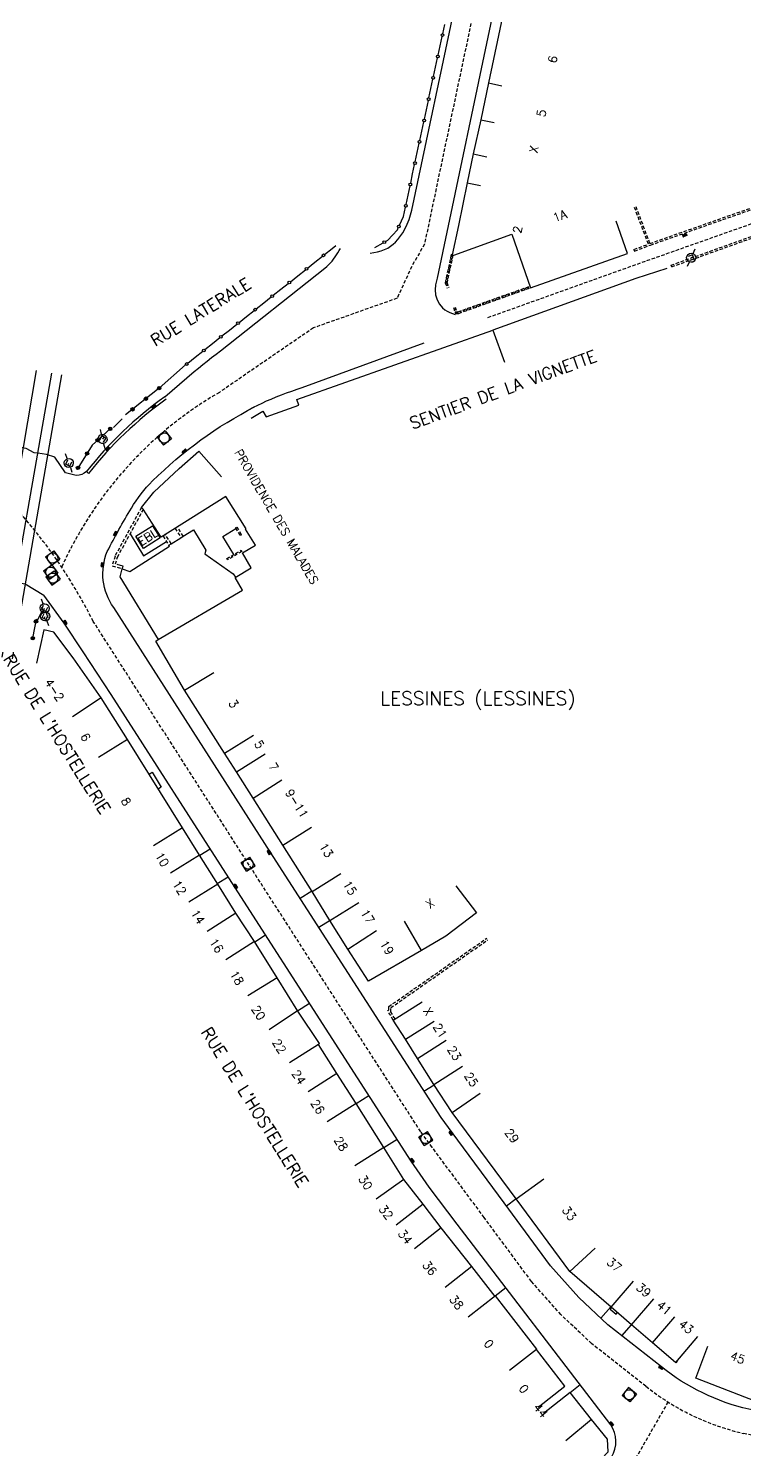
# Model space of a CAD drawing. Header units: millimetres. Extents: x 111999 to 113000, y 155000 to 156001.
# Drawn here: x 112403.2 to 112508.1, y 155653.7 to 155861.9 of the extents above; entities that cross this region are included whole.
import ezdxf
from ezdxf.enums import TextEntityAlignment as Align

# ---------------------------------------------------------------- set-up
doc = ezdxf.new("R2010")
doc.units = ezdxf.units.MM
doc.linetypes.add('DASHED', pattern=[0.75, 0.5, -0.25])
doc.layers.get('0').update_dxf_attribs({"linetype": 'CONTINUOUS'})
for name, color, linetype in [('W0001', 6, 'DASHED'), ('W0008', 7, 'CONTINUOUS'), ('W0100', 7, 'CONTINUOUS'), ('W0105', 7, 'CONTINUOUS'), ('W0112', 1, 'DASHED'), ('W0322', 7, 'CONTINUOUS'), ('W0334', 7, 'CONTINUOUS'), ('W0400', 7, 'CONTINUOUS'), ('W0420', 7, 'CONTINUOUS'), ('W0471', 7, 'CONTINUOUS'), ('W0700', 7, 'CONTINUOUS'), ('W0980', 7, 'CONTINUOUS'), ('W0984', 7, 'CONTINUOUS'), ('W0989', 7, 'CONTINUOUS'), ('W0991', 7, 'CONTINUOUS'), ('W1102', 7, 'CONTINUOUS')]:
    doc.layers.add(name, color=color, linetype=linetype)
doc.styles.get("Standard").update_dxf_attribs({"font": 'romans.shx', "width": 0.85})

# ---------------------------------------------------------------- blocks, each defined once
blk = doc.blocks.new('t322o')
at = {"color": 0, "linetype": 'Continuous'}
for radius in [0.25, 0.15]:
    blk.add_circle((0, 0), radius, dxfattribs=at)
blk = doc.blocks.new('T471')
for p, q in [((-0.333334, 0.333334), (-0.333334, -0.333334)), ((-0.333334, 0.333334), (0.333334, 0.333334)), ((-0.333334, 0), (0, 0)), ((0.500001, 0.500001), (1.000002, 1.000002)), ((-0.500001, -0.500001), (-1.000002, -1.000002)), ((-0.333334, -0.333334), (0.333334, -0.333334))]:
    blk.add_line(p, q)
blk.add_ellipse((0, 0), major_axis=(0.471405, 0.471405), ratio=1, start_param=5.4977871438, end_param=11.780972451)
blk = doc.blocks.new('T400')
for p, q in [((-0.15, 0.3), (0.15, 0.3)), ((-0.15, -0.25), (-0.15, 0.3)), ((-0.15, 0.15), (0.15, 0.15)), ((-0.15, 0), (0.15, 0)), ((0.15, 0.3), (0.15, -0.25)), ((-0.15, -0.15), (0.15, -0.15)), ((-0.15, -0.25), (-0.15, -0.3)), ((-0.15, -0.3), (0.15, -0.3)), ((0.15, -0.3), (0.15, -0.25))]:
    blk.add_line(p, q)
blk = doc.blocks.new('T420')
for p, q in [((0.75, 0.75), (-0.75, 0.75)), ((-0.75, 0.75), (-0.75, -0.75)), ((0.75, 0.75), (0.75, -0.75)), ((0.75, -0.75), (-0.75, -0.75))]:
    blk.add_line(p, q)
blk.add_ellipse((0, 0), major_axis=(-0.53, 0.53), ratio=1, start_param=3.926991, end_param=10.210176)

msp = doc.modelspace()

# ---------------------------------------------------------------- linework, layer by layer
at = {"layer": 'W0001'}
for p, q in [((112470.04, 155872.18), (112461.22, 155830.29)), ((112461.22, 155830.29), (112459.35, 155827.03)), ((112459.35, 155827.03), (112457.21, 155822.36)), ((112457.21, 155822.36), (112444.95, 155818.02)), ((112444.95, 155818.02), (112431.17, 155808.57))]:
    msp.add_line(p, q, dxfattribs=at)
at = {"layer": 'W0001', "flags": 128}
for points in [[(112470.52, 155819.55), (112491.57, 155827.08), (112524.21, 155838.62), (112534.33, 155843.19), (112557.81, 155853.43), (112562.26, 155855.38), (112543.3, 155884.45)], [(112328.58, 155236.28), (112329.6, 155246.34), (112330.59, 155255.08), (112331.27, 155265.1), (112332.6, 155284.31), (112334.87, 155314.83), (112337.19, 155344.54), (112339.04, 155372.85), (112341.05, 155397.93), (112341.46, 155403.01), (112341.64, 155427.07), (112342.76, 155443.35), (112345.53, 155471.88), (112347.35, 155491.83), (112349.83, 155514), (112352, 155534.88), (112355.13, 155554.93), (112358.13, 155574.32), (112359.72, 155585.38), (112360.84, 155594.91), (112362.13, 155606.33), (112362.9, 155617.39), (112363.73, 155629.98), (112369.32, 155635.98), (112378.62, 155629.68), (112391.73, 155629.72), (112426.3, 155630.25), (112440.44, 155630.51), (112453.53, 155632.37), (112470.94, 155634.93), (112479.69, 155637.58), (112489.51, 155647.74), (112496.94, 155660.63)]]:
    msp.add_lwpolyline(points, dxfattribs=at)
at = {"layer": 'W0001'}
for points in [[(112616.37, 155622.56), (112584.37, 155637.33, 0.046499), (112559.86, 155645.27), (112540.01, 155649.39), (112507.97, 155656.04, -0.112534), (112493.68, 155662.94), (112485.71, 155669.19), (112481.22, 155673.44), (112476.89, 155678.31), (112469.97, 155687.67), (112462.36, 155697.95), (112460.67, 155700.24), (112435.55, 155739.29), (112412.69, 155775.02, 0.104615), (112393.07, 155799.53, 0.07337), (112363.69, 155817.69, 0.117511), (112319.14, 155827.55, 0.038082), (112270.37, 155825.74, -0.060718), (112260.09, 155825, 0.031585), (112184.05, 155819.83, -0.05721), (112133.1, 155820.38, -0.002794), (112091.44, 155829.34, 0.024217), (112082, 155830.29)], [(112431.17, 155808.57, 0.156812), (112408.06, 155782.97, -0.223726)]]:
    msp.add_lwpolyline(points, format="xyb", dxfattribs=at)
at = {"layer": 'W0008'}
for p, q in [((112473.4, 155874.45), (112463.08, 155825.32)), ((112459.36, 155835.27), (112466.67, 155869.91)), ((112458.39, 155832.56), (112458.71, 155833.21)), ((112458.71, 155833.21), (112458.97, 155833.88)), ((112458.97, 155833.88), (112459.19, 155834.57)), ((112459.19, 155834.57), (112459.36, 155835.27)), ((112457.31, 155830.96), (112457.62, 155831.34)), ((112457.62, 155831.34), (112458.03, 155831.94)), ((112458.03, 155831.94), (112458.39, 155832.56)), ((112448.54, 155829.03), (112448.74, 155829.35)), ((112448.74, 155829.35), (112448.93, 155829.67)), ((112453.27, 155828.96), (112453.81, 155829.06)), ((112453.81, 155829.06), (112454.34, 155829.18)), ((112454.34, 155829.18), (112454.86, 155829.32)), ((112454.86, 155829.32), (112455.36, 155829.5)), ((112455.36, 155829.5), (112455.84, 155829.72)), ((112455.84, 155829.72), (112456.25, 155829.98)), ((112456.25, 155829.98), (112456.62, 155830.27)), ((112456.62, 155830.27), (112456.98, 155830.6)), ((112456.98, 155830.6), (112457.31, 155830.96)), ((112446.63, 155826.78), (112446.91, 155827.02)), ((112446.91, 155827.02), (112447.18, 155827.27)), ((112447.18, 155827.27), (112447.43, 155827.54)), ((112447.43, 155827.54), (112447.68, 155827.82)), ((112447.68, 155827.82), (112447.9, 155828.1)), ((112447.9, 155828.1), (112448.13, 155828.41)), ((112448.13, 155828.41), (112448.34, 155828.72)), ((112448.34, 155828.72), (112448.54, 155829.03)), ((112431.32, 155814.68), (112446.63, 155826.78)), ((112463.08, 155825.32), (112462.86, 155824.33)), ((112492.17, 155825.24), (112471.26, 155817.69)), ((112496.72, 155826.74), (112492.17, 155825.24)), ((112462.86, 155824.33), (112462.79, 155823.62)), ((112462.79, 155823.62), (112462.86, 155822.87)), ((112462.86, 155822.87), (112463.06, 155822.15)), ((112463.06, 155822.15), (112463.4, 155821.49)), ((112463.4, 155821.49), (112463.86, 155820.94)), ((112463.86, 155820.94), (112464.19, 155820.68)), ((112464.19, 155820.68), (112464.54, 155820.47)), ((112464.54, 155820.47), (112464.92, 155820.29)), ((112464.92, 155820.29), (112465.32, 155820.13)), ((112465.32, 155820.13), (112465.72, 155819.98)), ((112430.68, 155814.17), (112431.32, 155814.68)), ((112461.15, 155815.76), (112443.26, 155809.26)), ((112428.12, 155812.14), (112428.76, 155812.65)), ((112428.76, 155812.65), (112429.4, 155813.16)), ((112429.4, 155813.16), (112430.04, 155813.66)), ((112430.04, 155813.66), (112430.68, 155814.17)), ((112423.16, 155807.92), (112427.48, 155811.63)), ((112427.48, 155811.63), (112428.12, 155812.14)), ((112440.96, 155808.44), (112440.2, 155808.15)), ((112441.73, 155808.71), (112440.96, 155808.44)), ((112442.5, 155808.98), (112441.73, 155808.71)), ((112443.26, 155809.26), (112442.5, 155808.98)), ((112436.13, 155806.34), (112435.5, 155806.02)), ((112436.77, 155806.66), (112436.13, 155806.34)), ((112437.4, 155806.96), (112436.77, 155806.66)), ((112438.04, 155807.26), (112437.4, 155806.96)), ((112438.69, 155807.55), (112438.04, 155807.26)), ((112439.44, 155807.86), (112438.69, 155807.55)), ((112440.2, 155808.15), (112439.44, 155807.86))]:
    msp.add_line(p, q, dxfattribs=at)
for points in [[(112423.16, 155807.92, 0.070044), (112411.69, 155796.96, -0.178021), (112410.21, 155796.41), (112408.63, 155796.79)], [(112617.72, 155626.04), (112585.84, 155640.64, 0.046623), (112560.62, 155648.81), (112540.74, 155652.94), (112508.74, 155659.58, -0.11238), (112495.93, 155665.79), (112488.08, 155671.94), (112483.82, 155675.96), (112479.71, 155680.6), (112472.88, 155689.83), (112465.28, 155700.11), (112463.65, 155702.31), (112438.6, 155741.25), (112415.69, 155777.05, -0.258217), (112414.74, 155785.26, -0.016437), (112418.27, 155791.6, -0.06168), (112421.38, 155795.59, -0.077967), (112436.34, 155806.44)], [(112478.74, 155642.15), (112480.75, 155644.11), (112488.65, 155652.58, 0.287472), (112488.52, 155657.32), (112466.01, 155686.71), (112461.92, 155692.1), (112459.26, 155695.93), (112447.24, 155714.61), (112433.42, 155736.09), (112415.3, 155764.31), (112411.23, 155770.58), (112408.42, 155774.76), (112405.44, 155778.88)]]:
    msp.add_lwpolyline(points, format="xyb", dxfattribs=at)
at = {"layer": 'W0100'}
for points in [[(112465.82, 155736.28), (112468.85, 155732.3), (112464.36, 155728.89), (112460.8, 155726.78), (112453.01, 155722.31), (112449.99, 155727), (112447.37, 155731.21), (112444.75, 155735.45), (112440.47, 155742.21), (112436.1, 155749.1), (112433.68, 155752.95), (112431.94, 155755.69), (112426.08, 155764.93), (112421.88, 155772.14), (112422.21, 155772.37), (112422.21, 155772.37), (112434.57, 155779.6), (112433.46, 155781.47), (112435.83, 155782.87), (112434.58, 155785.06), (112436.46, 155786.2), (112434.99, 155788.54), (112435.08, 155788.6), (112432.12, 155793.31), (112422.65, 155787.35), (112419.99, 155791.48), (112419.74, 155791.68), (112421.57, 155793.96), (112425.28, 155797.42), (112428.17, 155799.96), (112431.47, 155796.2)], [(112477.87, 155659.88), (112481.81, 155662.95), (112477.63, 155668.31), (112477.69, 155668.37), (112471.64, 155676.19), (112471.58, 155676.12), (112468.17, 155680.49), (112463.69, 155686.18), (112461.01, 155689.63), (112458.22, 155693.25), (112458.22, 155693.25), (112455.25, 155697.91), (112451.2, 155704.38), (112448.39, 155708.79), (112445.67, 155713.04), (112445.85, 155713.19), (112442.66, 155717.91), (112439.62, 155722.8), (112436.33, 155728.13), (112433.58, 155732.29), (112430.92, 155736.53), (112428.28, 155740.77), (112425.79, 155744.79), (112417.69, 155757.73), (112413.83, 155763.81), (112409.76, 155769.67), (112406.91, 155773.45), (112405.45, 155773.78), (112404.36, 155768.9)], [(112501.24, 155670.23), (112497.98, 155666.44), (112494.62, 155669.33), (112491.57, 155671.97), (112488.58, 155674.54), (112482.52, 155679.75), (112474.68, 155690.39), (112465.28, 155703.06), (112462.6, 155707.16), (112460.2, 155710.96), (112458.43, 155713.78), (112456.65, 155716.61), (112460.89, 155719.27)], [(112511.49, 155665.44), (112509.69, 155660.77), (112500.96, 155664.13), (112502.76, 155668.8)], [(112473.81, 155645.57), (112477.44, 155642.12), (112479.02, 155643.79), (112488.12, 155653.34), (112488.04, 155655.2), (112485.7, 155658.08), (112482.56, 155662.05), (112478.64, 155658.95)]]:
    msp.add_lwpolyline(points, dxfattribs=at)
msp.add_lwpolyline([(112422.5, 155787.25), (112420.04, 155785.69), (112418.91, 155787.48), (112421.36, 155789.04)], close=True, dxfattribs=at)
at = {"layer": 'W0105'}
for points in [[(112416.94, 155804.71), (112415.65, 155803.41)], [(112433.29, 155784.82), (112431.69, 155787.47), (112433.6, 155788.64)], [(112424.11, 155786.38), (112425.54, 155787.28)], [(112420.87, 155752.65), (112421.3, 155752.92), (112422.65, 155750.72), (112422.24, 155750.46)], [(112488.67, 155674.47), (112488.45, 155674.22), (112489.3, 155673.52), (112489.5, 155673.75)]]:
    msp.add_lwpolyline(points, dxfattribs=at)
at = {"layer": 'W0112'}
for p, q in [((112494.26, 155830.39), (112522.98, 155840.49)), ((112494.35, 155830.16), (112523.08, 155840.26)), ((112494.03, 155830.3), (112491.99, 155835.68)), ((112494.26, 155830.39), (112492.22, 155835.77)), ((112497.36, 155827.21), (112525.48, 155837.28)), ((112497.45, 155826.97), (112525.35, 155836.97)), ((112491.92, 155829.5), (112494.03, 155830.3)), ((112491.92, 155829.5), (112492.01, 155829.27)), ((112492.01, 155829.27), (112494.35, 155830.16)), ((112465.14, 155828.76), (112464.26, 155824.64)), ((112465.38, 155828.7), (112464.5, 155824.59)), ((112464.82, 155827.3), (112465.02, 155827.03)), ((112464.82, 155827.28), (112465.02, 155827.02)), ((112464.92, 155827.77), (112465.12, 155827.5)), ((112464.93, 155827.79), (112465.13, 155827.52)), ((112465.03, 155828.28), (112465.23, 155828.01)), ((112465.03, 155828.26), (112465.23, 155827.99)), ((112465.26, 155828.49), (112465.11, 155828.51)), ((112465.13, 155828.75), (112465.33, 155828.48)), ((112465.14, 155828.77), (112465.34, 155828.5)), ((112465.29, 155828.74), (112465.14, 155828.76)), ((112497.45, 155826.97), (112497.36, 155827.21)), ((112464.4, 155825.33), (112464.6, 155825.06)), ((112464.41, 155825.35), (112464.61, 155825.08)), ((112464.51, 155825.84), (112464.71, 155825.57)), ((112464.51, 155825.82), (112464.71, 155825.55)), ((112464.61, 155826.3), (112464.81, 155826.04)), ((112464.62, 155826.32), (112464.81, 155826.06)), ((112464.72, 155826.81), (112464.92, 155826.55)), ((112464.72, 155826.79), (112464.91, 155826.53)), ((112464.26, 155824.64), (112464.55, 155823.84)), ((112464.3, 155824.86), (112464.5, 155824.59)), ((112464.3, 155824.84), (112464.5, 155824.57)), ((112464.35, 155824.38), (112464.66, 155824.26)), ((112464.36, 155824.36), (112464.67, 155824.24)), ((112464.49, 155824.73), (112464.78, 155823.93)), ((112466.16, 155820.39), (112476.69, 155824.14)), ((112466.24, 155820.15), (112476.77, 155823.91)), ((112473.07, 155822.59), (112473.19, 155822.9)), ((112473.09, 155822.6), (112473.21, 155822.91)), ((112473.54, 155822.76), (112473.66, 155823.07)), ((112473.56, 155822.76), (112473.68, 155823.07)), ((112474.01, 155822.92), (112474.13, 155823.23)), ((112474.03, 155822.93), (112474.15, 155823.24)), ((112474.48, 155823.09), (112474.61, 155823.4)), ((112474.5, 155823.1), (112474.62, 155823.41)), ((112474.95, 155823.26), (112475.08, 155823.57)), ((112474.97, 155823.27), (112475.1, 155823.58)), ((112475.42, 155823.43), (112475.55, 155823.74)), ((112475.44, 155823.44), (112475.57, 155823.74)), ((112475.9, 155823.6), (112476.02, 155823.91)), ((112475.91, 155823.6), (112476.04, 155823.91)), ((112476.37, 155823.76), (112476.49, 155824.07)), ((112476.39, 155823.77), (112476.51, 155824.08)), ((112465.48, 155821), (112465.75, 155820.14)), ((112465.53, 155820.87), (112465.83, 155820.73)), ((112465.53, 155820.85), (112465.84, 155820.71)), ((112465.72, 155821.08), (112465.99, 155820.22)), ((112466.95, 155820.41), (112467.07, 155820.72)), ((112466.97, 155820.41), (112467.09, 155820.72)), ((112467.42, 155820.57), (112467.54, 155820.88)), ((112467.44, 155820.58), (112467.56, 155820.89)), ((112467.89, 155820.74), (112468.01, 155821.05)), ((112467.91, 155820.75), (112468.03, 155821.06)), ((112468.36, 155820.91), (112468.48, 155821.22)), ((112468.38, 155820.92), (112468.5, 155821.23)), ((112468.83, 155821.08), (112468.95, 155821.39)), ((112468.85, 155821.08), (112468.97, 155821.39)), ((112469.3, 155821.25), (112469.43, 155821.56)), ((112469.32, 155821.25), (112469.44, 155821.56)), ((112469.77, 155821.41), (112469.9, 155821.72)), ((112469.79, 155821.42), (112469.91, 155821.73)), ((112470.24, 155821.58), (112470.37, 155821.89)), ((112470.26, 155821.59), (112470.39, 155821.9)), ((112470.71, 155821.75), (112470.84, 155822.06)), ((112470.73, 155821.76), (112470.86, 155822.07)), ((112471.19, 155821.92), (112471.31, 155822.23)), ((112471.2, 155821.92), (112471.33, 155822.23)), ((112471.66, 155822.09), (112471.78, 155822.39)), ((112471.68, 155822.09), (112471.8, 155822.4)), ((112472.13, 155822.25), (112472.25, 155822.56)), ((112472.15, 155822.26), (112472.27, 155822.57)), ((112472.6, 155822.42), (112472.72, 155822.73)), ((112472.62, 155822.43), (112472.74, 155822.74)), ((112465.67, 155820.39), (112465.98, 155820.25)), ((112465.68, 155820.37), (112465.98, 155820.23)), ((112465.74, 155820.39), (112466.23, 155820.4)), ((112465.75, 155820.14), (112466.24, 155820.15)), ((112465.99, 155820.15), (112466.2, 155820.4)), ((112466.01, 155820.15), (112466.22, 155820.4)), ((112466.48, 155820.24), (112466.6, 155820.55)), ((112466.49, 155820.25), (112466.62, 155820.55))]:
    msp.add_line(p, q, dxfattribs=at)
for points in [[(112419.74, 155791.68), (112415.88, 155784.58), (112415.47, 155783.16), (112416.95, 155782.71), (112417.08, 155783.09), (112416.69, 155783.21), (112415.96, 155783.43), (112416.25, 155784.43), (112420.04, 155791.41)], [(112456.65, 155716.61), (112455.83, 155718), (112455.99, 155718.11), (112455.99, 155718.58), (112470.34, 155728.6)], [(112456.91, 155716.76), (112456.29, 155717.81), (112456.29, 155718.42), (112470.51, 155728.36)], [(112498.17, 155666.67), (112498.23, 155666.63), (112498.05, 155666.39), (112497.98, 155666.44)]]:
    msp.add_lwpolyline(points, dxfattribs=at)
for points in [[(112422.92, 155787.52), (112423.77, 155786.17), (112424.11, 155786.38), (112423.25, 155787.73)], [(112424.69, 155788.64), (112425.54, 155787.28), (112425.88, 155787.49), (112425.03, 155788.85)], [(112434.23, 155787.61), (112433.55, 155788.73), (112433.73, 155788.84), (112434.41, 155787.72)], [(112432.26, 155784.21), (112434.34, 155785.44), (112434.44, 155785.26), (112432.37, 155784.03)]]:
    msp.add_lwpolyline(points, close=True, dxfattribs=at)
at = {"layer": 'W0322'}
for p, q in [((112463.9, 155861.12), (112464.19, 155862.49)), ((112463.52, 155859.36), (112463.81, 155860.73)), ((112463.22, 155857.99), (112463.52, 155859.36)), ((112462.55, 155854.86), (112462.85, 155856.23)), ((112462.85, 155856.23), (112463.14, 155857.6)), ((112462.17, 155853.1), (112462.47, 155854.47)), ((112461.88, 155851.74), (112462.17, 155853.1)), ((112461.21, 155848.61), (112461.5, 155849.98)), ((112461.5, 155849.98), (112461.8, 155851.34)), ((112460.83, 155846.85), (112461.13, 155848.22)), ((112460.54, 155845.48), (112460.83, 155846.85)), ((112459.87, 155842.35), (112460.16, 155843.72)), ((112460.16, 155843.72), (112460.45, 155845.09)), ((112459.49, 155840.59), (112459.78, 155841.96)), ((112459.2, 155839.22), (112459.49, 155840.59)), ((112458.52, 155836.09), (112458.82, 155837.46)), ((112458.82, 155837.46), (112459.11, 155838.83)), ((112458.15, 155834.33), (112458.44, 155835.7)), ((112457.56, 155833.06), (112458.15, 155834.33)), ((112458.15, 155834.33), (112458.15, 155834.33)), ((112455.85, 155830.85), (112456.53, 155831.6)), ((112456.53, 155831.6), (112457.25, 155832.4)), ((112457.25, 155832.4), (112457.39, 155832.7)), ((112446.59, 155828.77), (112447.69, 155829.64)), ((112447.69, 155829.64), (112448.24, 155830.09)), ((112453.94, 155829.79), (112455.17, 155830.47)), ((112455.52, 155830.66), (112455.85, 155830.85)), ((112444.08, 155826.78), (112445.18, 155827.65)), ((112445.18, 155827.65), (112446.28, 155828.52)), ((112441.58, 155824.79), (112442.67, 155825.66)), ((112442.67, 155825.66), (112443.77, 155826.53)), ((112439.07, 155822.8), (112440.17, 155823.67)), ((112440.17, 155823.67), (112441.26, 155824.54)), ((112436.56, 155820.81), (112437.66, 155821.68)), ((112437.66, 155821.68), (112438.76, 155822.56)), ((112434.06, 155818.83), (112435.15, 155819.7)), ((112435.15, 155819.7), (112436.25, 155820.57)), ((112430.14, 155815.72), (112431.24, 155816.59)), ((112431.55, 155816.84), (112432.65, 155817.71)), ((112432.65, 155817.71), (112433.74, 155818.58)), ((112427.63, 155813.73), (112428.73, 155814.6)), ((112429.04, 155814.85), (112430.14, 155815.72)), ((112422.36, 155809.2), (112426.23, 155812.61)), ((112426.54, 155812.86), (112427.63, 155813.73))]:
    msp.add_line(p, q, dxfattribs=at)
for points in [[(112422.36, 155809.2), (112417.41, 155805.26)], [(112415.18, 155803.23), (112412.55, 155800.86), (112410.43, 155797.48)], [(112403.83, 155772.55), (112404.36, 155775.33), (112404.56, 155775.24), (112405.15, 155776.48)]]:
    msp.add_lwpolyline(points, dxfattribs=at)
for centre in [(112463.85, 155860.93), (112463.18, 155857.8), (112462.51, 155854.67), (112461.84, 155851.54), (112461.17, 155848.41), (112460.5, 155845.28), (112459.83, 155842.15), (112459.15, 155839.02), (112458.48, 155835.9), (112457.47, 155832.88), (112455.34, 155830.57), (112446.43, 155828.65), (112443.93, 155826.66), (112438.91, 155822.68), (112441.42, 155824.67), (112436.41, 155820.69), (112433.9, 155818.7), (112431.39, 155816.71), (112428.89, 155814.72), (112426.38, 155812.73)]:
    msp.add_circle(centre, 0.2, dxfattribs=at)
at = {"layer": 'W0334'}
msp.add_lwpolyline([(112423.39, 155807.59, 0.070212), (112412, 155796.7), (112411.69, 155796.96)], format="xyb", dxfattribs=at)
for points in [[(112408.63, 155796.79), (112407.08, 155799.1), (112405.86, 155799.45), (112404.59, 155799.68), (112404.02, 155799.72), (112402.86, 155800.35), (112400.4, 155800.79), (112397.86, 155801.09), (112397.49, 155800.25)], [(112395.8, 155791.12), (112397.35, 155786.7), (112397.99, 155786.41), (112400.05, 155783.9), (112401.36, 155782.35), (112401.27, 155780.78), (112402.7, 155780.51), (112405.44, 155778.88)], [(112418.11, 155787.84), (112420.06, 155784.63), (112423.41, 155786.74)], [(112425.88, 155787.49), (112427.38, 155788.45), (112429.17, 155785.43), (112429.05, 155784.92), (112433.21, 155781.97), (112433.52, 155781.5)], [(112422.23, 155772.38), (112416.61, 155781.55), (112416.95, 155782.71), (112418.05, 155782.35), (112423.84, 155786.02), (112423.77, 155786.17)], [(112428.29, 155740.74), (112429.83, 155741.69)], [(112430.87, 155736.6), (112432.46, 155737.59)], [(112444.72, 155735.49), (112442.99, 155734.42)], [(112447.38, 155731.19), (112445.72, 155730.18)], [(112436.37, 155728.07), (112437.93, 155729.09)], [(112442.61, 155717.98), (112444.36, 155719.08)], [(112461.15, 155706.19), (112462.63, 155707.13)], [(112451.21, 155704.38), (112453.07, 155705.55)], [(112457.23, 155699.08), (112455.28, 155697.87)], [(112474.68, 155690.39), (112473.25, 155689.33)], [(112473.16, 155677.37), (112471.56, 155676.15)], [(112488.54, 155674.58), (112487.05, 155672.91)], [(112490.13, 155670.33), (112491.57, 155671.97)], [(112482.56, 155662.05), (112484.02, 155663.2)]]:
    msp.add_lwpolyline(points, dxfattribs=at)
at = {"layer": 'W0700', "flags": 128}
for points in [[(112404.32, 155811.8), (112397.24, 155770.11)], [(112406.57, 155811.41), (112399.31, 155769.76)], [(112408.05, 155811.16), (112400.79, 155769.51)]]:
    msp.add_lwpolyline(points, dxfattribs=at)
at = {"layer": 'W1102'}
for p, q in [((112472.79, 155864.31), (112470.6, 155853.91)), ((112470.6, 155853.91), (112469.48, 155848.51)), ((112470.6, 155853.91), (112472.55, 155853.49)), ((112469.48, 155848.51), (112468.38, 155843.5)), ((112469.48, 155848.51), (112471.44, 155848.1)), ((112468.38, 155843.5), (112467.49, 155839.28)), ((112468.38, 155843.5), (112470.34, 155843.09)), ((112467.49, 155839.28), (112466.19, 155833.03)), ((112467.49, 155839.28), (112469.45, 155838.87)), ((112490.97, 155828.93), (112489.3, 155833.64)), ((112466.19, 155833.03), (112465.28, 155828.74)), ((112465.51, 155828.67), (112474.03, 155831.75)), ((112474.03, 155831.75), (112476.77, 155823.91)), ((112465.28, 155828.74), (112465.51, 155828.67)), ((112476.77, 155823.91), (112490.97, 155828.93)), ((112442.52, 155807.53), (112471.26, 155817.69)), ((112471.26, 155817.69), (112472.93, 155812.98)), ((112438.04, 155804.97), (112442.82, 155806.68)), ((112442.82, 155806.68), (112442.52, 155807.53)), ((112435.81, 155804.77), (112437.52, 155805.83)), ((112437.52, 155805.83), (112438.04, 155804.97)), ((112458.43, 155713.78), (112462.65, 155716.46)), ((112485.7, 155658.08), (112481.95, 155654.97))]:
    msp.add_line(p, q, dxfattribs=at)
at = {"layer": 'W1102', "flags": 128}
for points in [[(112426.08, 155764.93), (112430.35, 155767.53)], [(112413.83, 155763.81), (112409.66, 155761.04)], [(112431.94, 155755.69), (112436.16, 155758.37)], [(112417.69, 155757.73), (112413.46, 155755.07)], [(112433.68, 155752.95), (112437.9, 155755.62)], [(112436.1, 155749.1), (112440.33, 155751.78)], [(112425.79, 155744.79), (112421.54, 155742.15)], [(112440.47, 155742.21), (112444.69, 155744.89)], [(112428.28, 155740.77), (112424.03, 155738.13)], [(112444.75, 155735.45), (112448.99, 155738.1)], [(112430.92, 155736.53), (112426.68, 155733.88)], [(112447.37, 155731.21), (112451.62, 155733.85)], [(112433.58, 155732.29), (112429.37, 155729.58)], [(112449.99, 155727), (112454.19, 155729.71)], [(112460.8, 155726.78), (112458.29, 155731.1)], [(112436.33, 155728.13), (112432.12, 155725.44)], [(112439.62, 155722.8), (112435.36, 155720.17)], [(112442.61, 155717.98), (112438.46, 155715.19)], [(112445.67, 155713.04), (112441.46, 155710.35)], [(112460.2, 155710.96), (112464.41, 155713.65)], [(112448.39, 155708.79), (112444.17, 155706.1)], [(112462.6, 155707.16), (112466.81, 155709.87)], [(112451.2, 155704.38), (112446.98, 155701.71)], [(112465.28, 155703.06), (112469.38, 155705.91)], [(112455.25, 155697.91), (112451.03, 155695.24)], [(112458.22, 155693.25), (112454.14, 155690.36)], [(112474.68, 155690.39), (112478.7, 155693.36)], [(112461.01, 155689.63), (112457.05, 155686.56)], [(112463.69, 155686.18), (112459.76, 155683.1)], [(112482.52, 155679.75), (112486.21, 155683.17)], [(112468.17, 155680.49), (112464.23, 155677.4)], [(112488.58, 155674.54), (112491.84, 155678.33)], [(112471.64, 155676.19), (112467.62, 155673.07)], [(112491.57, 155671.97), (112494.84, 155675.75)], [(112494.62, 155669.33), (112497.89, 155673.12)], [(112477.63, 155668.31), (112473.69, 155665.24)]]:
    msp.add_lwpolyline(points, dxfattribs=at)

# ---------------------------------------------------------------- block references
at = {"layer": 'W0322'}
for p, rotation in [((112422.36, 155809.2), 218.5173399380777), ((112418.45, 155806.09), 218.5173399380777), ((112420.41, 155807.65), 218.5173399380777), ((112415.18, 155803.23), 221.9315775781297), ((112411.78, 155799.63), 237.9915089003797), ((112413.32, 155801.56), 221.9315775781297), ((112410.45, 155797.51), 237.9915089003797), ((112404.3, 155775.01), 79.19884130527842), ((112403.83, 155772.55), 79.19884130527842)]:
    msp.add_blockref('t322o', p, dxfattribs=dict(at, rotation=rotation))
at = {"layer": 'W0400'}
for p, rotation in [((112499.34, 155831.59), 289.8941), ((112421.54, 155806.49), 308.8294985763517), ((112414.78, 155800.31), 315.4693382137698), ((112426.06, 155799.95), 131.8113644678806), ((112415.93, 155787.84), 152.7281944279737), ((112414.05, 155783.32), 351.0505765907589), ((112408.55, 155774.84), 34.07833712831741), ((112438.47, 155741.16), 212.7527520755887), ((112433.54, 155736.16), 212.7400655694577), ((112465.13, 155700.03), 216.4898002635347), ((112459.41, 155696.01), 214.8096344926297), ((112495.84, 155665.67), 237.9890605972897), ((112488.63, 155657.41), 216.6365842204968)]:
    msp.add_blockref('T400', p, dxfattribs=dict(at, rotation=rotation))
at = {"layer": 'W0420'}
for p, rotation in [((112423.09, 155801.88), 37.93653468405853), ((112406.74, 155784.31), 125.8736836067417), ((112406.46, 155782.24), 125.8736836067417), ((112406.78, 155781.36), 125.8736836067417), ((112435.38, 155739.46), 211.8268915949457), ((112461.43, 155699.24), 212.0061502438658), ((112491.23, 155661.7), 320.5604875290167)]:
    msp.add_blockref('T420', p, dxfattribs=dict(at, rotation=rotation))
at = {"layer": 'W0471'}
for p, rotation in [((112500.3, 155828.3), 199.8941), ((112414.05, 155801.74), 237.9915089003797), ((112409.1, 155798.22), 64.48561362061132), ((112405.57, 155776.94), 64.48561362061132), ((112405.65, 155775.75), 64.48561362061132)]:
    msp.add_blockref('T471', p, dxfattribs=dict(at, rotation=rotation))

# ---------------------------------------------------------------- texts
at = {"layer": 'W0980'}
msp.add_text('LESSINES (LESSINES)', height=2, dxfattribs=at).set_placement((112469.03, 155763.58), align=Align.MIDDLE)
at = {"layer": 'W0984'}
for s, rotation, p in [('PROVIDENCE DES MALADES', 300.3232, (112439.54, 155790.36)), ('EBL', 32.4473, (112420.7, 155787.37))]:
    msp.add_text(s, height=1.25, rotation=rotation, dxfattribs=at).set_placement(p, align=Align.MIDDLE)
at = {"layer": 'W0989'}
for s, rotation, p in [('RUE LATERALE', 31.6564, (112428.43, 155820.36)), ('SENTIER DE LA VIGNETTE', 20.337, (112472.76, 155808.99)), ("RUE DE L'HOSTELLERIE", 302.1659, (112407.36, 155758.5)), ("RUE DE L'HOSTELLERIE", 302.1659, (112436.36, 155703.84))]:
    msp.add_text(s, height=1.75, rotation=rotation, dxfattribs=at).set_placement(p, align=Align.MIDDLE)
at = {"layer": 'W0991'}
for s, rotation, p in [('6', 78.0846, (112480.01, 155857.36)), ('5', 78.314, (112478.36, 155849.49)), ('X', 77.5994, (112477.23, 155844.18)), ('1A', 19.4628, (112481.04, 155834.43)), ('2', 79.4507, (112474.86, 155832.42)), ('4-2', 304.0208, (112407.01, 155764.97)), ('3', 302.3916, (112433.26, 155762.95)), ('6', 302.4446, (112411.56, 155758.05)), ('5', 302.3302, (112437.03, 155756.99)), ('7', 302.2907, (112439.12, 155753.7)), ('9-11', 302.3512, (112442.51, 155748.33)), ('8', 302.0364, (112417.5, 155748.61)), ('13', 302.3212, (112446.84, 155741.5)), ('10', 301.7363, (112422.78, 155740.14)), ('12', 301.942, (112425.35, 155736)), ('15', 301.7154, (112450.3, 155735.98)), ('X', 34.5366, (112462.05, 155733.69)), ('14', 302.0688, (112428.03, 155731.73)), ('17', 301.8749, (112452.9, 155731.78)), ('16', 303.5644, (112430.75, 155727.51)), ('19', 301.8749, (112455.73, 155727.23)), ('18', 301.6243, (112433.74, 155722.8)), ('20', 301.8826, (112436.91, 155717.68)), ('X', 302.0889, (112461.77, 155717.86)), ('21', 302.0889, (112463.53, 155715.05)), ('22', 301.7611, (112439.96, 155712.77)), ('23', 302.3797, (112465.61, 155711.76)), ('24', 302.5719, (112442.82, 155708.22)), ('25', 303.0682, (112468.1, 155707.89)), ('26', 302.5655, (112445.58, 155703.9)), ('29', 306.5892, (112474.04, 155699.64)), ('28', 302.0293, (112449, 155698.47)), ('30', 302.5221, (112452.58, 155692.8)), ('32', 307.5289, (112455.59, 155688.46)), ('33', 306.3559, (112482.45, 155688.27)), ('34', 307.9901, (112458.4, 155684.83)), ('36', 308.1356, (112461.99, 155680.25)), ('37', 319.3795, (112489.02, 155680.75)), ('39', 319.2618, (112493.34, 155677.04)), ('38', 308.0492, (112465.92, 155675.24)), ('41', 319.1815, (112496.36, 155674.44)), ('43', 319.2416, (112499.57, 155671.67)), ('0', 307.7689, (112470.65, 155669.16)), ('45', 338.9482, (112507.12, 155667.12)), ('0', 307.932, (112475.78, 155662.56)), ('44', 309.7121, (112478.25, 155659.41))]:
    msp.add_text(s, height=1.25, rotation=rotation, dxfattribs=at).set_placement(p, align=Align.MIDDLE)

doc.saveas('drawing.dxf')
